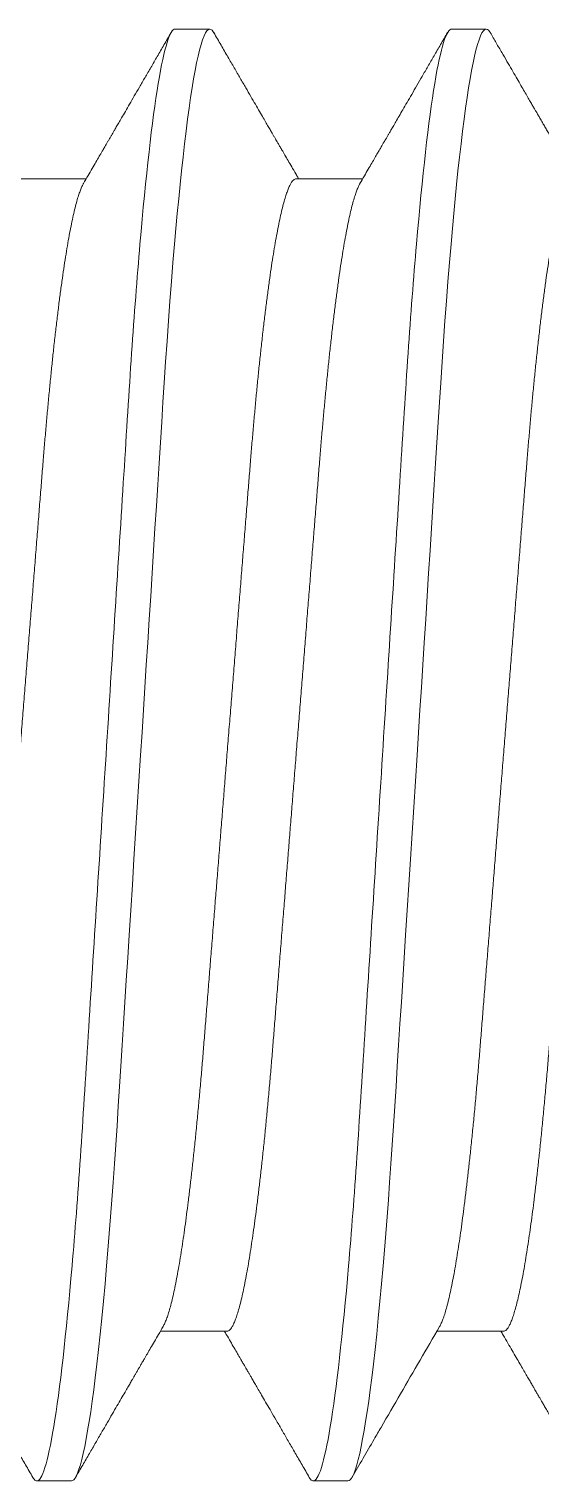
# Model space of a CAD drawing. Extents: x 55.6 to 139.8, y -18.8 to 45.3.
# Drawn here: x 73.5529 to 73.6104, y 24.0828 to 24.2459 of the extents above; entities that cross this region are included whole.
import ezdxf

# ---------------------------------------------------------------- set-up
doc = ezdxf.new("R2010")
doc.units = 0
doc.header["$LTSCALE"] = 0.25
doc.header["$MEASUREMENT"] = 0
doc.linetypes.add('SLD-Solid', pattern=[0])
doc.layers.get('0').update_dxf_attribs({"linetype": 'CONTINUOUS'})
doc.layers.add('MISC', color=7, linetype='CONTINUOUS')

# ---------------------------------------------------------------- blocks, each defined once
blk = doc.blocks.new('A$C70CA78BD')
at = {"color": 7, "linetype": 'SLD-Solid', "lineweight": 15}
for p, q in [((0.122059332581264, 0.2366910073269866), (0.1181745650090553, 0.2366910073269866)), ((0.1531374594847152, 0.2366910073269866), (0.1492526873544344, 0.2366910073269866)), ((0.1395407752610218, 0.2198694778032313), (0.1320568762781615, 0.2198694778032313)), ((0.1706188976064, 0.2198694778032313), (0.1631349986235398, 0.2198694778032313)), ((0.1162321835019871, 0.09041453473778027), (0.1237158500231583, 0.09041453473778027)), ((0.1473103104054383, 0.09041453473778027), (0.1547942093882986, 0.09041453473778027)), ((0.1337136261817449, 0.07359300521402456), (0.1375983937539536, 0.07359300521402456)), ((0.1647917576432683, 0.07359300521402456), (0.1686765206574048, 0.07359300521402456))]:
    blk.add_line(p, q, dxfattribs=at)
at = {"color": 7, "linetype": 'SLD-Solid', "lineweight": 15, "flags": 128}
for points in [[(0.1177138077080135, 0.2362753931744468), (0.1177698765559256, 0.2363747956161415), (0.1179077810347167, 0.2365514118033563), (0.1180427182084109, 0.2366563568610216), (0.1181745650090553, 0.2366910073269866), (0.1183274017328477, 0.2366445696859381), (0.1184843452798221, 0.2365037252504854), (0.1186452087690135, 0.236266395539638), (0.1188097870871658, 0.2359307846728935), (0.118977843214517, 0.235495406718667), (0.1191491264570885, 0.2349591312750166), (0.1193233724466838, 0.2343211743534992), (0.1194854529411913, 0.2336466981563561), (0.1196495481036752, 0.2328864025731052), (0.1198154209143727, 0.2320405246235095), (0.1199828070050897, 0.2311096021601053), (0.1201514556818459, 0.230094432845553), (0.1203210980183727, 0.2289961197333596), (0.1204914605303307, 0.2278160302452292), (0.1206622697333781, 0.2265558189614225), (0.1208332475851028, 0.2252173957142523), (0.1210041069269456, 0.2238029347042265), (0.1211745788326395, 0.2223148608258327), (0.1213443852597713, 0.2207558268771761), (0.1215036306332804, 0.219223457651736), (0.1216618139759333, 0.2176331279783601), (0.1218187165002567, 0.215987545352021), (0.1219741239768508, 0.2142895494517898), (0.1221278312924614, 0.2125420984666175), (0.1223032897293006, 0.2104625554465507), (0.1224759130451414, 0.2083257630378341), (0.1226454231975698, 0.2061366986554676), (0.1228115603764639, 0.2039004126436095), (0.1229740875620617, 0.2016220100432857), (0.1231327859668889, 0.1993065958955227), (0.1232874504776911, 0.1969592706832737), (0.1234265081487855, 0.1947789350094475), (0.123568264198707, 0.1925471227455957), (0.1237134160125262, 0.1902618784786827), (0.12386180405771, 0.1879255951966887), (0.1240132733597985, 0.1855408892331405), (0.124167637037826, 0.1831106025461446), (0.1243246990946822, 0.1806377936022447), (0.1244842589751824, 0.1781257282602753), (0.1246460887757106, 0.1755778638181105), (0.1248099605926498, 0.1729978398965168), (0.1249756374062372, 0.170389462485903), (0.1251428594063491, 0.167756681155955), (0.1253017173437083, 0.1652556588837588), (0.125461496011682, 0.1627400769889755), (0.1256219720647236, 0.1602135146979138), (0.1257829175992171, 0.1576796025151959), (0.1259440955954005, 0.1551420062705056), (0.1261305708930962, 0.1522061852041503), (0.1263166815450054, 0.1492760679955754), (0.1265020674634112, 0.1463573211833435), (0.1266863776767444, 0.1434555395163795), (0.1268692612134332, 0.1405762063557132), (0.1270503807761241, 0.1377246649016506), (0.1272294081836094, 0.1349060817291954), (0.1273914066328148, 0.1323555781631427), (0.1275511488362095, 0.1298405979339088), (0.1277084114482481, 0.1273646097345482), (0.1278629939137481, 0.1249308976561854), (0.1280146956775265, 0.1225425338395807), (0.1281633298586167, 0.1202023807541663), (0.1283087414825594, 0.1179130706867215), (0.1284507664587498, 0.1156770171365529), (0.1285898560363501, 0.1134934953701574), (0.1287312064178332, 0.1113387304821853), (0.1288759662374304, 0.1092101243713999), (0.1290239850787538, 0.1071115969800176), (0.1291663883749488, 0.1051640648511998), (0.1293113943304531, 0.1032500664606224), (0.1294588388546609, 0.1013728836203738), (0.1296085578569697, 0.09953576623603588), (0.1297603644564118, 0.09774191407439403), (0.129938366297619, 0.09572448846424164), (0.1301186015942761, 0.0937738933108081), (0.1303007512813172, 0.09189466845414929), (0.1304844780613896, 0.09009113950491976), (0.1306694309629233, 0.08836738593786775), (0.1308552681304906, 0.08672721374340187), (0.1310416249183062, 0.08517413263722773), (0.1312126027700309, 0.0838297018507066), (0.1313834347634399, 0.08256332349501738), (0.1315538428561212, 0.08137693019283398), (0.1317235490056614, 0.08027219019863496), (0.1318922888438641, 0.07925049828255704), (0.1320597843283169, 0.07831298028846989), (0.1322257802069684, 0.07746044755325077), (0.1323900212277671, 0.07669346983594272), (0.132552270370951, 0.07601231150474197), (0.1327122860586867, 0.07541694521121434), (0.1328698540615729, 0.07490709747101887), (0.1330247601502093, 0.07448223043161928), (0.1331681981288266, 0.07415874403731149), (0.1333089377286152, 0.07390921692487007), (0.1334468467654784, 0.07373260073765531), (0.1335817793811005, 0.07362765567998952), (0.1337136261817449, 0.07359300521402456), (0.1337136261817449, 0.07359300521402456)], [(0.1487918753565234, 0.2362752837807105), (0.1488480034593769, 0.2363747956161415), (0.1489859033800958, 0.2365514118033563), (0.14912084055379, 0.2366563568610216), (0.1492526873544344, 0.2366910073269866), (0.149405528636299, 0.2366445696859381), (0.1495624721832733, 0.2365037252504854), (0.1497233356724648, 0.236266395539638), (0.1498879094325449, 0.2359307846728935), (0.1500559655598961, 0.235495406718667), (0.1502272488024676, 0.2349591312750166), (0.1504014947920629, 0.2343211743534992), (0.1505635798446425, 0.2336466981563561), (0.1507276795651986, 0.2328864025731052), (0.1508935478178239, 0.2320405246235095), (0.1510609293504688, 0.2311096021601053), (0.1512295780272241, 0.230094432845553), (0.1513992203637518, 0.2289961197333596), (0.1515695828757098, 0.2278160302452292), (0.1517403920787572, 0.2265558189614225), (0.1519113744885541, 0.2252173957142523), (0.152082238388469, 0.2238029347042265), (0.1522527102941629, 0.2223148608258327), (0.1524225076051504, 0.2207558268771761), (0.1525817575367316, 0.219223457651736), (0.1527399408793837, 0.2176331279783601), (0.1528968388456349, 0.215987545352021), (0.1530522508803021, 0.2142895494517898), (0.1532059581959118, 0.2125420984666175), (0.153381416632751, 0.2104625554465507), (0.1535540399485917, 0.2083257630378341), (0.1537235455429489, 0.2061366986554676), (0.1538896872799151, 0.2039004126436095), (0.15405220990744, 0.2016220100432857), (0.1542109128703402, 0.1993065958955227), (0.1543655773811423, 0.1969592706832737), (0.1545046350522359, 0.1947789350094475), (0.1546463911021583, 0.1925471227455957), (0.1547915383579044, 0.1902618784786827), (0.1549399309611612, 0.1879255951966887), (0.1550913957051767, 0.1855408892331405), (0.1552457593832051, 0.1831106025461446), (0.1554028214400605, 0.1806377936022447), (0.1555623813205607, 0.1781257282602753), (0.1557242111210897, 0.1755778638181105), (0.155888082938028, 0.1729978398965168), (0.1560537597516154, 0.170389462485903), (0.1562209863098003, 0.167756681155955), (0.1563798442471596, 0.1652556588837588), (0.1565396229151332, 0.1627400769889755), (0.1567000944101027, 0.1602135146979138), (0.1568610399445962, 0.1576796025151959), (0.1570222224988509, 0.1551420062705056), (0.1572086932384753, 0.1522061852041503), (0.1573948084484567, 0.1492760679955754), (0.1575801943668624, 0.1463573211833435), (0.1577645045801956, 0.1434555395163795), (0.1579473835588114, 0.1405762063557132), (0.1581285031215032, 0.1377246649016506), (0.1583075350870606, 0.1349060817291954), (0.158469528978193, 0.1323555781631427), (0.1586292711815878, 0.1298405979339088), (0.1587865337936263, 0.1273646097345482), (0.1589411162591272, 0.1249308976561854), (0.1590928180229048, 0.1225425338395807), (0.1592414567620679, 0.1202023807541663), (0.1593868683860098, 0.1179130706867215), (0.159528888804128, 0.1156770171365529), (0.1596679829398004, 0.1134934953701574), (0.1598093287632114, 0.1113387304821853), (0.1599540931408816, 0.1092101243713999), (0.160102111982205, 0.1071115969800176), (0.1602445152784, 0.1051640648511998), (0.1603895166758313, 0.1032500664606224), (0.16053696120004, 0.1013728836203738), (0.1606866847604209, 0.09953576623603588), (0.16083848680179, 0.09774191407439403), (0.1610164886429981, 0.09572448846424164), (0.1611967239396543, 0.0937738933108081), (0.1613788736266955, 0.09189466845414929), (0.1615626004067678, 0.09009113950491976), (0.1617475578663736, 0.08836738593786775), (0.1619333904758697, 0.08672721374340187), (0.1621197518217574, 0.08517413263722773), (0.1622907251154091, 0.0838297018507066), (0.1624615616668912, 0.08256332349501738), (0.1626319697595724, 0.08137693019283398), (0.1628016759091127, 0.08027219019863496), (0.1629704157473153, 0.07925049828255704), (0.163137906673696, 0.07831298028846989), (0.1633039025523475, 0.07746044755325077), (0.1634681481312183, 0.07669346983594272), (0.1636303972744022, 0.07601231150474197), (0.163790412962137, 0.07541694521121434), (0.1639479764069511, 0.07490709747101887), (0.1641028870536605, 0.07448223043161928), (0.1642463204742048, 0.07415874403731149), (0.1643870646320664, 0.07390921692487007), (0.1645249736689296, 0.07373260073765531), (0.1646599017264787, 0.07362765567998952), (0.1647917576432683, 0.07359300521402456), (0.1647917576432683, 0.07359300521402456)]]:
    blk.add_lwpolyline(points, dxfattribs=at)
at = {"color": 7, "linetype": 'SLD-Solid', "lineweight": 15}
for points, knots in [([(0.1220593313670211, 0.2366910062705059), (0.1226200489870894, 0.2366910062621566), (0.1232736544743105, 0.2347062898837509), (0.1246430027460121, 0.2264394492759116), (0.1253549262964944, 0.2201659231981101), (0.1263414306976909, 0.2087301844485236), (0.1266568142480606, 0.2045948789793632), (0.1272460541632991, 0.1959699674189679), (0.1275202233075641, 0.1914892235007541), (0.1284430608611729, 0.176960069056737), (0.1291349160744746, 0.1660675005785119), (0.1305228091567665, 0.1442165118909116), (0.1312146643698746, 0.1333239434157418), (0.1321375019230002, 0.1187947889793231), (0.132411671067076, 0.1143140450639861), (0.1330009109826733, 0.1056891335066781), (0.1333162945331967, 0.1015538280397168), (0.1343027989347405, 0.09011808929858134), (0.1350147224852885, 0.0838445632289817), (0.1363840707567494, 0.07557772263921114), (0.1370376762436667, 0.07359300627050569), (0.1375983938633469, 0.07359300627050569)], [0, 0, 0, 0, 0.1250000000000001, 0.1250000000000001, 0.2500000000000002, 0.2500000000000002, 0.3125000000000002, 0.3125000000000002, 0.3750000000000002, 0.3750000000000002, 0.5000000000000001, 0.5000000000000001, 0.625, 0.625, 0.6875, 0.6875, 0.7499999999999999, 0.7499999999999999, 0.875, 0.875, 1, 1, 1, 1]), ([(0.1531374563727628, 0.2366910062705059), (0.1536981739931988, 0.2366910062491083), (0.1543517794805727, 0.2347062898573049), (0.1557211277520203, 0.226439449228284), (0.1564330513020966, 0.2201659231429076), (0.1574195557024662, 0.2087301843882949), (0.1577349392525269, 0.2045948789184604), (0.1583241791671295, 0.1959699673584279), (0.1585983483114752, 0.1914892234391683), (0.1595211858651622, 0.1769600689939286), (0.1602130410783236, 0.1660675005179097), (0.1616009341600231, 0.144216511839633), (0.162292789372688, 0.1333239433714444), (0.1632156269251377, 0.118794788945678), (0.1634897960690003, 0.1143140450337916), (0.1640790359845212, 0.1056891334816714), (0.1643944195349762, 0.1015538280174719), (0.1653809239362332, 0.09011808928451792), (0.1660928474864809, 0.0838445632201621), (0.1674621957573104, 0.07557772263744855), (0.1681158012439061, 0.07359300627050569), (0.1686765188633474, 0.07359300627050569)], [0, 0, 0, 0, 0.125, 0.125, 0.2500000000000001, 0.2500000000000001, 0.3125000000000001, 0.3125000000000001, 0.3750000000000001, 0.3750000000000001, 0.5000000000000001, 0.5000000000000001, 0.6250000000000001, 0.6250000000000001, 0.6875000000000001, 0.6875000000000001, 0.7500000000000002, 0.7500000000000002, 0.8750000000000002, 0.8750000000000002, 1, 1, 1, 1]), ([(0.1177140948665709, 0.2362841082087699), (0.1174907442842414, 0.2358992007294027), (0.1170589892012819, 0.2351551428498451), (0.1164336289416932, 0.2340776235768653), (0.1158529972687621, 0.2330773299268492), (0.115317101813635, 0.2321542244294825), (0.1148259434471735, 0.2313082852995993), (0.1143795135236658, 0.2305394983343461), (0.1139778265586155, 0.2298478322822377), (0.1136208746098086, 0.2292332676957001), (0.1133086594407615, 0.2286957852305251), (0.1130409214260153, 0.2282349090275568), (0.1128142988667493, 0.2278448350722391), (0.1126244476320419, 0.227518061547086), (0.1124673021145375, 0.2272476244144315), (0.1123417935978086, 0.2270316058554087), (0.1122381247834641, 0.2268532119550728), (0.1121292403062926, 0.2266658253417209), (0.1119882035526834, 0.2264231343477681), (0.1117976933052889, 0.2260953178628222), (0.1115685100668884, 0.2257009774882817), (0.1113038961962758, 0.2252457280351496), (0.1110071170786338, 0.2247351757981249), (0.1106706093733862, 0.2241563521356609), (0.1102943838390225, 0.2235092746427059), (0.109881249332723, 0.222798844766054), (0.1094316879419992, 0.2220258902182359), (0.1089461614601328, 0.2211912596087249), (0.1085236874477751, 0.2204651420780275), (0.1082630278946111, 0.2200172657892878), (0.1081770167540856, 0.2198694778032313)], [0, 0, 0, 0, 0.07033674284899262, 0.1359667206914248, 0.1968919964866284, 0.2531154559552136, 0.3046392297226002, 0.3514648242826744, 0.3935937577021942, 0.4310283330988639, 0.4637696068457863, 0.4918188695548424, 0.5152592811686607, 0.5350733906611335, 0.551550690591372, 0.564691484050555, 0.5745542852273781, 0.5841533189588323, 0.5989392900573826, 0.6189118944801357, 0.6440703284550425, 0.6710159685282941, 0.7021231476499067, 0.737390480722578, 0.7768170392676698, 0.8204015791201655, 0.8672535135695076, 0.9181134737066924, 0.972979492082284, 1, 1, 1, 1]), ([(0.1323609908650036, 0.219346931273483), (0.1321972531076545, 0.2196282595415613), (0.1318854851465421, 0.2201639279296117), (0.1314414892979086, 0.2209269928222084), (0.131044674118435, 0.2216090795984211), (0.1306950400422258, 0.2222101518384529), (0.1304056838863437, 0.2227076679864766), (0.1301717865476579, 0.2231098585428248), (0.1299885523141331, 0.2234249678439575), (0.1298468618629656, 0.223668637933284), (0.1297419491218683, 0.2238490832655278), (0.1296601736350986, 0.2239897157663426), (0.1295906848426487, 0.2241092365237458), (0.1295247240751616, 0.2242226959021827), (0.1294623190625037, 0.2243300296972355), (0.1293919673801485, 0.2244510345732049), (0.1293136160406299, 0.2245858196802706), (0.1292071505810846, 0.2247689466015808), (0.1290623671649485, 0.2250180230564434), (0.1288681524498827, 0.2253521359617845), (0.128620412275624, 0.2257783606492327), (0.1283144306328223, 0.226304850865243), (0.1279463427192562, 0.2269382530983561), (0.1275254101994916, 0.2276626962839359), (0.1270516269720812, 0.2284782034118864), (0.1265249993287281, 0.2293848143173842), (0.1259580424748776, 0.2303609970777232), (0.1253527202170535, 0.2314034183734699), (0.1247109849805339, 0.2325087302336186), (0.1240222691147821, 0.2336951468984876), (0.1232865806872407, 0.2349627065582109), (0.1227805303920775, 0.2358347943023293), (0.1225196568654336, 0.2362843634608214)], [0, 0, 0, 0, 0.04984978076394487, 0.09491741405469128, 0.135201034922017, 0.1706987163452536, 0.2014095495432714, 0.2233437668883136, 0.2419523126297046, 0.2572343063083081, 0.2665123716027646, 0.2739190050272336, 0.2821487221164579, 0.287685622838085, 0.2940176427499174, 0.3011627082857724, 0.309121224709376, 0.3178934281863222, 0.3336027245573148, 0.3532420186845216, 0.3770773519795049, 0.4091021013846289, 0.4464992765263466, 0.4892697712127785, 0.537415263985302, 0.5909365495387611, 0.6498360056795236, 0.7102968053577573, 0.7755417170116382, 0.8455723261852209, 0.920391130556479, 1, 1, 1, 1]), ([(0.1487921579570095, 0.2362839988150336), (0.1485200820510757, 0.2358151309028109), (0.1479922037399648, 0.2349054391725227), (0.1472246118767266, 0.2335829048727982), (0.1465056835353202, 0.2323444749523862), (0.1458354431676598, 0.2311900970031244), (0.1452171511240357, 0.2301253764111251), (0.1446502293211838, 0.2291492933334243), (0.1441341115745223, 0.2282608214795814), (0.1436649903218008, 0.2274533683549973), (0.1432550179193983, 0.2267478215377583), (0.1429036435449511, 0.226143181884733), (0.1426102706776726, 0.2256384161331328), (0.1423622042236525, 0.2252116383313112), (0.1421594077194896, 0.2248627733313886), (0.1420142289353024, 0.224613022963648), (0.1419007780506316, 0.2244178918251629), (0.141793238947165, 0.2242329076274139), (0.1416533801680373, 0.2239923484913553), (0.1414811997455683, 0.2236962239459817), (0.1412767047241514, 0.2233445403656877), (0.1410206588148695, 0.2229042377069681), (0.1407083196547481, 0.222367191012669), (0.1403349459602143, 0.2217252793605908), (0.1399150266519689, 0.221003468696217), (0.13954993190496, 0.2203759817657587), (0.1393247788554195, 0.2199891247157768), (0.1392551436575369, 0.2198694778032313)], [0, 0, 0, 0, 0.08567733929730026, 0.1662301151350025, 0.2416615386296635, 0.311973749847428, 0.377169476107107, 0.4362229813941372, 0.4903449859803821, 0.5395375509695709, 0.5837918289917853, 0.6192974022801935, 0.6500511469943588, 0.6760533252003251, 0.6973049684388359, 0.7138180050804542, 0.7217023391858424, 0.7329735651205405, 0.7476313601730856, 0.7656753642168385, 0.7871049606754879, 0.8119194418230038, 0.8461642584060618, 0.8852809111866785, 0.929268059834932, 0.9781240686720986, 1, 1, 1, 1]), ([(0.163439122326527, 0.2193469267154109), (0.1632681088462284, 0.2196407540399568), (0.1629415750459868, 0.2202017890690744), (0.1624751245926772, 0.2210034702812571), (0.1620552005765061, 0.2217252783220793), (0.1616818266474391, 0.2223671906953526), (0.1613694897267832, 0.2229042395824732), (0.1611134364892264, 0.2233445379747927), (0.160908946348413, 0.2236962235219329), (0.1607296815907784, 0.2240045467659724), (0.1605797608785551, 0.2242623989375203), (0.1604619330042167, 0.2244650747456829), (0.1603723534028543, 0.2246191596433977), (0.1602742547300071, 0.2247879041379757), (0.1601451811877874, 0.2250099517642732), (0.1599628757213445, 0.2253235663138131), (0.1597365477495547, 0.2257129801658833), (0.1594624297536464, 0.2261846165233408), (0.1591235949425389, 0.2267676684914623), (0.1587164669708834, 0.2274683135014888), (0.1582375145726935, 0.2282926991963286), (0.157709836722792, 0.229201072710516), (0.1571334818179011, 0.230193419294781), (0.1565125958281097, 0.2312626139751317), (0.1558477539943404, 0.2324076933505981), (0.1551395387272914, 0.2336276982700638), (0.1543843699964809, 0.2349288237232976), (0.1538653486841524, 0.2358232561323685), (0.1535979888821402, 0.2362839988150336)], [0, 0, 0, 0, 0.05206486875031621, 0.09941286162031471, 0.142042501533295, 0.179951852265633, 0.2131397318598455, 0.2371884522272239, 0.2579565255530221, 0.2754434998856961, 0.2918095659324547, 0.3036364749826942, 0.311347561764562, 0.3191050688945677, 0.3335282760270917, 0.3506809395103389, 0.3746597474910063, 0.4025081446504075, 0.4342264032744652, 0.4779389382020672, 0.5266125616076707, 0.5802391517331342, 0.6388203006103823, 0.7023578279624033, 0.7695878022554918, 0.8416028569602846, 0.9184059925931327, 1, 1, 1, 1]), ([(0.1012830531215547, 0.2193393739895355), (0.1012981281072918, 0.219315606216627), (0.101368363618163, 0.2192048703458522), (0.1014965077458827, 0.2189289092995117), (0.1016676470186493, 0.2185079806096253), (0.1018477893606375, 0.2179832976168239), (0.1020366705880482, 0.2173526367414058), (0.1022342583140281, 0.2166038766125165), (0.1024342416323591, 0.2157576607952358), (0.1026361941261422, 0.2148147197796937), (0.102839655764063, 0.2137765074483298), (0.1030441511423703, 0.2126448302073323), (0.1032492127616713, 0.2114220059097218), (0.1034543494221403, 0.2101107594157234), (0.103659082713623, 0.2087142461714833), (0.1038617291569386, 0.2072447728521412), (0.1040618365800761, 0.2057078680316238), (0.1042589885300549, 0.2041091975695393), (0.1044539754110385, 0.2024437456383299), (0.1046416501404117, 0.2007585320779737), (0.1048218470105784, 0.1990634078394571), (0.1049944720307154, 0.1973673576725403), (0.105163986062764, 0.1956298171327333), (0.105330125465863, 0.1938547837457367), (0.1054926591295411, 0.192046317389905), (0.1056513540625597, 0.1902084631562824), (0.1058113353219658, 0.1882815866574403), (0.1059728463544465, 0.1862535029721974), (0.1061445017865559, 0.1841111027794211), (0.1063205982085274, 0.1819098382507476), (0.1065012871837467, 0.1796520201338438), (0.1066861858823636, 0.1773414580947899), (0.1068749706602521, 0.1749823147346761), (0.1070672828059838, 0.1725790946089703), (0.1072627366889298, 0.1701366152396089), (0.107460925694796, 0.1676599842313689), (0.1076602171957664, 0.1651695353213443), (0.1078601433683275, 0.1626712398471573), (0.1080602174498297, 0.1601709745718973), (0.1082612038818302, 0.1576593451248045), (0.1084576610249748, 0.1552044080411479), (0.108649121613122, 0.1528117824989264), (0.1088352339468148, 0.1504860823741723), (0.1090206179493443, 0.1481694065192678), (0.1092049272933355, 0.1458661922155207), (0.109387817330056, 0.1435807930473709), (0.1095689379572446, 0.1413174447110577), (0.1097538826227025, 0.1390062217930139), (0.1099421020348856, 0.1366542434797058), (0.1101329218453699, 0.1342696283810856), (0.1103200552863433, 0.1319310868079673), (0.1105031653483435, 0.1296429806889217), (0.1106818857114771, 0.1274093206668447), (0.1108560769565408, 0.1252337599390012), (0.1110252836257573, 0.123114646441628), (0.1111925436075127, 0.1210418358749479), (0.1113653384419298, 0.1190063674772621), (0.1115414463956874, 0.1170166028322157), (0.111720946653822, 0.115076817500837), (0.1119033732408461, 0.1131911844792688), (0.112089476170234, 0.1113532470404253), (0.112274185590941, 0.1096125764162257), (0.1124569186249698, 0.1079687158734464), (0.1126371629600573, 0.1064204787673799), (0.1128193042348036, 0.1049288869193781), (0.1130030335220038, 0.1034973818862772), (0.1131879895761569, 0.1021292025763278), (0.113373827345308, 0.1008273611967678), (0.1135663949484922, 0.09955354747472978), (0.1137653463195338, 0.09831895791186263), (0.1139702146268089, 0.09713548599498667), (0.1141743212476358, 0.09604421081007697), (0.1143771828664057, 0.095047254081571), (0.1145783335212691, 0.09414624010874828), (0.1147773326285151, 0.09334237145887903), (0.1149737324071332, 0.09263634857320513), (0.1151671176354006, 0.09202842999726002), (0.1153571086528826, 0.09151837907325966), (0.1155422230735415, 0.09110814730043026), (0.1157222188558391, 0.09079411421969308), (0.1158967876983716, 0.09057510810639258), (0.1160670642168364, 0.0904394937669517), (0.1161773127709989, 0.0904228288638973), (0.1162321835019871, 0.09041453473778027)], [0, 0, 0, 0, 0.003154158553673073, 0.01469546580345651, 0.02630949011330194, 0.03798966691859073, 0.05090598709719987, 0.06388475132248138, 0.07691628224268089, 0.08999069892917398, 0.1030978719306293, 0.1162275701990234, 0.1293693962915443, 0.1425129522514775, 0.1556477897333159, 0.1687635229675281, 0.1816164999096322, 0.1944314716262094, 0.2071989903062657, 0.2199098368247351, 0.2316170058455964, 0.2432609969551145, 0.2548351225151748, 0.2663329757811216, 0.2777484096803025, 0.2890755580306862, 0.3003088609531108, 0.3125948194974097, 0.3249796363865889, 0.3374758968163346, 0.35007603496577, 0.3627720669460526, 0.3755556193572551, 0.3884179137613253, 0.4013498220139436, 0.4143419176619441, 0.4273844674779103, 0.4402336338698303, 0.453112260177981, 0.4660106096326742, 0.4789188414304035, 0.4908672812655351, 0.5028078838682928, 0.5147328365007716, 0.5266344018758743, 0.5385049191980316, 0.5503368607944789, 0.5621228479850774, 0.5750256089828962, 0.5878547474282683, 0.6006012859969251, 0.6132566116048733, 0.625812504531999, 0.6382611772327306, 0.650595276886481, 0.6628934550656692, 0.6753052415417661, 0.687826687800831, 0.7002239358141716, 0.7127119697547764, 0.7252827743664587, 0.7379279240649957, 0.7496913523623019, 0.7615039622514874, 0.7733584027282908, 0.7852472410820106, 0.7971628306846379, 0.8090975038751294, 0.8210434668068508, 0.8341875469278752, 0.8473253707752527, 0.8604465458337289, 0.8735407143479897, 0.8865977026960121, 0.8996074885587111, 0.912560248276572, 0.9254464737877306, 0.9382569178964295, 0.9509826926368017, 0.9633905921992733, 0.9757009041566668, 0.9879063343604003, 1, 1, 1, 1]), ([(0.1084626529156427, 0.2198694778032313), (0.1085134000386434, 0.2198623789137928), (0.1086153304979431, 0.2198481201141176), (0.1087724459637744, 0.2197320923348167), (0.1089332761614727, 0.2195448633514792), (0.1090978629197021, 0.2192781535597237), (0.1092659214540896, 0.2189326586644702), (0.1094372064641878, 0.2185069703008709), (0.1096173073382891, 0.2179836010307814), (0.1098062059531184, 0.2173525516449408), (0.1100037829472162, 0.2166038994528829), (0.1102037776506819, 0.2157576547512048), (0.1104057225604764, 0.2148147213367859), (0.1106091895623527, 0.2137765070528412), (0.1108136846930101, 0.2126448303843103), (0.1110187419188531, 0.2114220057610541), (0.1112238828165264, 0.2101107594749747), (0.1114286171330265, 0.2087142463101443), (0.1116312552874037, 0.2072447726430915), (0.1118313676489375, 0.2057078680533104), (0.1120285215919159, 0.2041091976188021), (0.1122235092346839, 0.202443745730895), (0.1124111791010041, 0.2007585319053868), (0.1125913808801453, 0.1990634079379792), (0.1127640046062011, 0.1973673576565527), (0.1129335190864129, 0.1956298171418771), (0.1130996579888039, 0.1938547837252069), (0.1132621931907583, 0.1920463175062146), (0.1134208825162375, 0.1902084629371079), (0.1135808712261621, 0.1882815869782029), (0.1137423710445811, 0.186253502562872), (0.1139140367402875, 0.1841111030052329), (0.1140901309593048, 0.181909838296074), (0.1142708183357612, 0.1796520201751228), (0.1144557119751424, 0.1773414577764942), (0.1146445050921994, 0.1749823149550926), (0.114836816194825, 0.1725790947070092), (0.1150322658206058, 0.1701366150140249), (0.1152304593517357, 0.1676599843495232), (0.1154297506282527, 0.1651695354259943), (0.1156296732044675, 0.1626712397281826), (0.115829748230782, 0.1601709745871993), (0.1160307344466993, 0.1576593451231405), (0.1162271915044037, 0.1552044080326453), (0.1164186526081057, 0.1528117825313866), (0.1166047630036475, 0.1504860821317449), (0.116790154290241, 0.1481694067352408), (0.1169744636526424, 0.1458661924283997), (0.1171573463823083, 0.1435807928101158), (0.1173384689871879, 0.1413174447453631), (0.1175234129485192, 0.1390062217738111), (0.1177116332310142, 0.1366542435226696), (0.1179024503060022, 0.1342696281232536), (0.1180895937354176, 0.1319310872501935), (0.1182726938616128, 0.1296429804422745), (0.1184514168512667, 0.1274093207052385), (0.1186256073865186, 0.1252337599282676), (0.1187948142909967, 0.1231146464466497), (0.1189620740332034, 0.1210418358654977), (0.1191348695996108, 0.1190063675104804), (0.1193109748564574, 0.1170166026169603), (0.1194904851426628, 0.1150768178731183), (0.1196729015342219, 0.1131911842605802), (0.1198590079993318, 0.1113532471095224), (0.1200437136132582, 0.1096125761942877), (0.1202264576394549, 0.1079687162401828), (0.1204066893541329, 0.1064204783937845), (0.120588843249581, 0.1049288872658116), (0.1207725618450954, 0.1034973817022684), (0.1209575208054634, 0.1021292026067875), (0.1211433576381715, 0.100827361188808), (0.1213359260927254, 0.09955354747636758), (0.1215348747880132, 0.09831895785453781), (0.1217397530826414, 0.09713548592908827), (0.1219438497120997, 0.09604421177134803), (0.1221467141374104, 0.09504725007490356), (0.1223478634950332, 0.09414625506130436), (0.1225468649737067, 0.09334231595889353), (0.1227432566114901, 0.09263655427527961), (0.1229366718119884, 0.09202766847216992), (0.123126552013364, 0.09152119515425516), (0.1232849223492813, 0.09115978339341346), (0.123378801715937, 0.09100299898835518), (0.1234116670652305, 0.09094811180260232)], [0, 0, 0, 0, 0.01119029807255741, 0.02247678596934134, 0.03385404244919609, 0.04531633535925659, 0.05685764697192561, 0.06847167479434127, 0.0801518560150116, 0.09306818197371128, 0.1060469501991796, 0.1190784878724437, 0.132152908582012, 0.1452600874622126, 0.1583897906939414, 0.1715316208256566, 0.184675182683127, 0.197810025130243, 0.2109257614723179, 0.2237787441942191, 0.23659372167085, 0.2493612451773286, 0.2620720955998321, 0.2737792699383373, 0.2854232654495579, 0.2969973953849098, 0.3084952529973156, 0.319910691211799, 0.3312378430102281, 0.3424711509986174, 0.3547571125679719, 0.3671419357858282, 0.3796382009394541, 0.3922383429986001, 0.4049343789114808, 0.4177179379131148, 0.4305802371794349, 0.4435121494210415, 0.4565042508883088, 0.4695468056346656, 0.4823959759633429, 0.4952746071399172, 0.5081729614704898, 0.521081198147834, 0.5330296424997572, 0.5449702496163435, 0.5568952086073579, 0.5687967784815321, 0.5806672984570087, 0.5924992445262083, 0.6042852361721871, 0.6171880020475531, 0.6300171453426412, 0.6427636904774328, 0.655419019147139, 0.6679749168206874, 0.68042359422731, 0.6927576985436402, 0.7050558813718291, 0.7174676725398731, 0.7299891235323392, 0.7423863779452876, 0.7548744148677689, 0.7674452242315111, 0.7800903787102121, 0.7918538132556816, 0.8036664257939927, 0.8155208725811409, 0.8274097135895347, 0.839325307696535, 0.8512599853986137, 0.8632059528461901, 0.876350037935986, 0.8894878686061026, 0.9026090467729916, 0.9157032202371561, 0.9287602135210271, 0.9417700043017312, 0.9547227689160399, 0.9676089992984948, 0.9804194482498428, 0.9931452278008572, 0.9999999999999999, 0.9999999999999999, 0.9999999999999999, 0.9999999999999999]), ([(0.1323611777459694, 0.2193393739895355), (0.1323762535118416, 0.2193156063563899), (0.1324464907768403, 0.2192048741016071), (0.1325746351134089, 0.2189289082970891), (0.1327457711291338, 0.218507980866228), (0.132925913292512, 0.2179832975048028), (0.1331147990150274, 0.217352636829772), (0.1333123821825897, 0.2166038765727718), (0.1335123654763919, 0.2157576607501404), (0.1337143226779283, 0.2148147198781354), (0.1339177790771409, 0.2137765073786455), (0.1341222770951722, 0.2126448302844097), (0.1343273333629202, 0.2114220057810927), (0.1345324751917927, 0.2101107594947749), (0.1347372067545161, 0.2087142461454654), (0.134939854949125, 0.2072447729441396), (0.1351399571798328, 0.2057078678701085), (0.1353371144955746, 0.2041091976773557), (0.1355320986643074, 0.2024437455250983), (0.1357197787701967, 0.200758532255592), (0.1358999706056156, 0.1990634077396836), (0.1360725969492327, 0.1973673576887083), (0.1362421105369789, 0.1956298171241055), (0.1364082503966539, 0.1938547837640474), (0.1365707826928979, 0.1920463172818683), (0.1367294826011847, 0.1902084633449204), (0.1368894588131209, 0.1882815865436411), (0.137050971229324, 0.1862535029864612), (0.1372226265993763, 0.1841111027930538), (0.1373987218161394, 0.1819098381307231), (0.1375794157519383, 0.1796520203522451), (0.1377643093743872, 0.1773414579626715), (0.1379530958552202, 0.1749823147758747), (0.1381454062901817, 0.1725790944669221), (0.1383408653523004, 0.170136615488008), (0.1385390489239864, 0.1676599840659794), (0.1387383433463425, 0.165169535500223), (0.1389382633259171, 0.1626712394788834), (0.1391383456677122, 0.1601709747961109), (0.139339332432689, 0.1576593453784927), (0.1395357801967814, 0.1552044075440278), (0.1397272504797815, 0.1528117827775124), (0.1399133604235727, 0.1504860823398144), (0.1400987445905377, 0.14816940649906), (0.1402830556571111, 0.1458661924485765), (0.1404659386205926, 0.1435807928456163), (0.1406470586053405, 0.1413174444687959), (0.1408320131291489, 0.1390062222901189), (0.1410202205415931, 0.1366542429736444), (0.1412110511115685, 0.134269628662218), (0.1413981810260374, 0.1319310867270067), (0.1415812945262873, 0.1296429809421884), (0.1417600047231211, 0.1274093202502247), (0.1419342058966535, 0.1252337601673514), (0.1421034101301855, 0.1231146464146988), (0.1422706700786378, 0.121041835850487), (0.1424434675008737, 0.1190063676962381), (0.1426195650327831, 0.1170166024341928), (0.1427990771881689, 0.1150768178910502), (0.1429814937497156, 0.1131911842848994), (0.1431675976315869, 0.1113532469060878), (0.1433523132747743, 0.1096125765437757), (0.1435350472111772, 0.1079687160417717), (0.1437152822233001, 0.1064204784507981), (0.1438974327752067, 0.1049288870804199), (0.1440811615012638, 0.1034973820075265), (0.1442661104483776, 0.1021292024390053), (0.1444519499922272, 0.1008273612120871), (0.1446445175726199, 0.0995535474834961), (0.1448434670513352, 0.0983189577935657), (0.1450483431395648, 0.09713548610784706), (0.1452524478191934, 0.09604421079617342), (0.1454553094838502, 0.09504725407598613), (0.1456564618831582, 0.09414624018666151), (0.1458554539592303, 0.09334237139400514), (0.1460518529091761, 0.09263634851385971), (0.146245248347685, 0.09202843010893957), (0.1464352266534164, 0.09151837897197401), (0.1466203544242157, 0.09110814738202233), (0.1468003368057254, 0.09079411415917615), (0.1469749187784792, 0.09057510814635616), (0.1471451832811175, 0.09043949374759741), (0.147255437064441, 0.09042282885821784), (0.1473103104054383, 0.09041453473778027)], [0, 0, 0, 0, 0.003154265747260603, 0.01469557175672691, 0.02630959394063679, 0.03798976949068445, 0.05090608917862435, 0.06388485110301768, 0.0769163806227492, 0.08999079682353717, 0.1030979674924806, 0.1162276643498568, 0.129369488101332, 0.1425130435777217, 0.15564787964799, 0.1687636114726853, 0.1816165861124515, 0.1944315573675263, 0.2071990746754875, 0.219909920728927, 0.2316170875995998, 0.2432610774577656, 0.2548352017739818, 0.2663330538042814, 0.2777484864766725, 0.2890756344436489, 0.3003089353393572, 0.312594892563313, 0.3249797081215252, 0.3374759672083271, 0.3500761048571037, 0.3627721346061734, 0.3755556856435575, 0.3884179786653472, 0.401349886427791, 0.414341979771623, 0.4273845281859371, 0.440233692276458, 0.4531123190499438, 0.4660106671184818, 0.4789188956712536, 0.4908673360801069, 0.5028079373996361, 0.5147328887505683, 0.5266344528466378, 0.538504967059084, 0.5503369073839804, 0.5621228951161411, 0.5750256529362552, 0.587854791773516, 0.6006013289723322, 0.6132566532202425, 0.6258125431034377, 0.6382612161310549, 0.6505953144592886, 0.6628934913168205, 0.6753052764590519, 0.6878267196874832, 0.7002239680816764, 0.7127119989413283, 0.7252828022020559, 0.7379279523250156, 0.7496913793581338, 0.761503986161528, 0.7733584271934492, 0.7852472642695035, 0.7971628507438397, 0.80909752265174, 0.8210434842996569, 0.8341875630081179, 0.8473253872999362, 0.8604465609483106, 0.8735407280553721, 0.8865977150001907, 0.8996074976439584, 0.9125602559698167, 0.9254464818825908, 0.9382569228491847, 0.9509826979638292, 0.9633905944767073, 0.975700906799679, 0.987906334032997, 1, 1, 1, 1]), ([(0.1395407752610218, 0.2198694778032313), (0.1395915241371117, 0.2198623789141214), (0.1396934581102238, 0.2198481201161466), (0.1398505745954237, 0.2197320923558008), (0.1400113952972104, 0.2195448633043711), (0.1401759919137051, 0.2192781535926094), (0.1403440477986253, 0.2189326586604348), (0.1405153334850366, 0.2185069703010312), (0.14069543433604, 0.2179836010343505), (0.1408843322827238, 0.2173525516286574), (0.1410819120358875, 0.2166038995493547), (0.1412818962975146, 0.2157576545624535), (0.1414838530611933, 0.2148147215374134), (0.1416873102419896, 0.2137765069534843), (0.1418918055762228, 0.2126448302675423), (0.1420968718469569, 0.2114220060015004), (0.1423020035304061, 0.2101107593467018), (0.1425067384855137, 0.2087142461942144), (0.1427093832462907, 0.2072447727632296), (0.1429094956558927, 0.2057078681842199), (0.1431066429903209, 0.2041091974942395), (0.1433016298114769, 0.2024437455527179), (0.1434893092196505, 0.2007585322488503), (0.1436695012271523, 0.1990634077414164), (0.1438421275262307, 0.1973673576882482), (0.144011641125803, 0.1956298171242277), (0.1441777809823446, 0.1938547837640154), (0.1443403132794021, 0.1920463172818758), (0.1444990131875388, 0.1902084633449226), (0.1446589893992654, 0.1882815865436256), (0.1448205018165467, 0.1862535029865278), (0.1449921571823962, 0.184111102792802), (0.1451682524150577, 0.1819098381316753), (0.1453489462907847, 0.179652020348648), (0.1455338401399704, 0.1773414579762456), (0.1457226257659299, 0.1749823147247067), (0.1459149394115338, 0.1725790947716646), (0.146110386370629, 0.1701366147618897), (0.1463085880977903, 0.1676599846073583), (0.1465078765100793, 0.1651695353463007), (0.1467078023246842, 0.1626712400238568), (0.146907867201258, 0.1601709740773214), (0.1471088636270803, 0.1576593454257509), (0.1473053172827807, 0.1552044079430437), (0.1474967817037962, 0.1528117828274782), (0.147682882137663, 0.1504860816340972), (0.1478682828429863, 0.1481694069873636), (0.1480525916471738, 0.1458661926314186), (0.1482354672374653, 0.1435807925762522), (0.1484165917241969, 0.1413174447759542), (0.1486015352037287, 0.1390062217665253), (0.1487897554942883, 0.1366542435173326), (0.1489805730657565, 0.1342696281516336), (0.1491677145288168, 0.1319310870376942), (0.149350821990625, 0.1296429806314867), (0.1495295448224923, 0.1274093208710689), (0.1497037288257754, 0.1252337597716724), (0.1498729347882, 0.1231146462452934), (0.1500402047245135, 0.1210418362734731), (0.1502129876027176, 0.1190063670711701), (0.1503891062260161, 0.117016603059851), (0.150568603009595, 0.1150768174349182), (0.1507510329271247, 0.1131911846923686), (0.1509371259030967, 0.1113532466888114), (0.1511218444255, 0.109612576576545), (0.1513045776894266, 0.107968716034994), (0.1514848126907484, 0.1064204784459264), (0.1516669639487604, 0.1049288871068539), (0.151850689858759, 0.1034973818321023), (0.1520356494339019, 0.1021292027498286), (0.1522214764541623, 0.1008273609056927), (0.1524140567589951, 0.09955354775791436), (0.1526129948589432, 0.09831895770387433), (0.1528178759245229, 0.09713548595141885), (0.1530219723514641, 0.09604421177672684), (0.153224834826962, 0.09504724998471303), (0.1534259921980157, 0.09414625514748254), (0.1536249908116858, 0.09334231594132758), (0.1538213859529982, 0.09263655432975071), (0.1540147900461486, 0.09202766842844445), (0.1542046838757987, 0.09152119499156619), (0.1543630430783374, 0.09115977820618681), (0.1544569325394498, 0.09100298957084663), (0.1544898030848261, 0.09094809812838545)], [0, 0, 0, 0, 0.01119029374233409, 0.02247677563187918, 0.03385402437304979, 0.04531631289147819, 0.05685761836127832, 0.06847164000212186, 0.08015181500600987, 0.0930681340899886, 0.106046895407501, 0.1190784243178842, 0.1321528399073184, 0.1452600099633766, 0.1583897062068142, 0.1715315312012432, 0.1846750842051295, 0.1978099196612189, 0.2109256508726286, 0.2237786267535232, 0.2365935955780016, 0.2493611122889594, 0.2620719577480456, 0.2737791240712967, 0.2854231133849948, 0.2969972371600103, 0.3084950886526756, 0.3199105207912863, 0.3312376682286105, 0.3424709685990547, 0.3547569252485249, 0.3671417402276287, 0.3796379987301113, 0.3922381357897112, 0.4049341649451204, 0.4177177153847516, 0.4305800078051064, 0.4435119131636962, 0.4565040095318396, 0.4695465573362901, 0.48239572082599, 0.4952743432985777, 0.5081726926189509, 0.5210809224258797, 0.5330293604182373, 0.5449699593240531, 0.5568949138186692, 0.568796477358227, 0.5806669891816445, 0.5924989289532847, 0.6042849143261637, 0.617187673334026, 0.6300168098007962, 0.6427633481512327, 0.6554186718073858, 0.6679745627980515, 0.6804232319141875, 0.6927573296656845, 0.7050555075709487, 0.7174672904784051, 0.729988736491349, 0.742385982592697, 0.7548740146073073, 0.767444815517954, 0.7800899650496324, 0.7918533915326981, 0.8036659977837401, 0.8155204382613531, 0.8274092747814908, 0.8393248625464103, 0.8512595320426803, 0.8632054949890511, 0.8763495712248519, 0.8894873949023516, 0.9026085660854869, 0.9157027325802711, 0.9287597207484659, 0.9417695046047023, 0.9547222623248955, 0.9676084840622218, 0.9804189279606406, 0.9931446989965136, 1, 1, 1, 1]), ([(0.1634392955332764, 0.2193393831056802), (0.1634543745555774, 0.2193156123961786), (0.1635246225996223, 0.2192048727331746), (0.1636527595895023, 0.2189289098537945), (0.1638238988141483, 0.2185079804499521), (0.1640040394637774, 0.2179832976173834), (0.1641929282164876, 0.2173526368811851), (0.1643905006233259, 0.2166038764079117), (0.1645904966921456, 0.2157576609522307), (0.164792440705658, 0.2148147196533468), (0.1649959099095888, 0.2137765076104965), (0.1652003970640212, 0.2126448301459654), (0.1654054567615137, 0.2114220058211238), (0.1656105957219269, 0.2101107593539169), (0.1658153353575038, 0.2087142462880438), (0.1660179813729643, 0.2072447729233069), (0.1662180843269665, 0.2057078678820163), (0.1664152409000188, 0.2041091976504052), (0.1666102273018177, 0.2024437456988557), (0.1667978994249761, 0.2007585320791616), (0.166978093954909, 0.1990634077964275), (0.1671507169235857, 0.1973673574653834), (0.1673202413352497, 0.1956298175281566), (0.1674863685804171, 0.1938547833402344), (0.1676489133097903, 0.1920463176821694), (0.1678076032599138, 0.1902084631538585), (0.1679675798083418, 0.188281586368892), (0.16812910172413, 0.1862535033973125), (0.1683007451878336, 0.1841111023594824), (0.1684768511091113, 0.1819098383860123), (0.1686575414645297, 0.1796520202710563), (0.168842438632864, 0.1773414582390846), (0.1690312144169628, 0.1749823142805398), (0.1692235369601063, 0.1725790949704167), (0.1694189854513155, 0.170136615206105), (0.1696171719190067, 0.1676599841144681), (0.1698164653667575, 0.1651695354751661), (0.1700163863208264, 0.1626712395305177), (0.1702164657379441, 0.1601709744936368), (0.1704174632917113, 0.1576593459371955), (0.1706138983321965, 0.1552044069643879), (0.1708053811885257, 0.1528117833243012), (0.1709914804429786, 0.1504860820332583), (0.1711768679359418, 0.1481694065782277), (0.1713611763467924, 0.1458661921998936), (0.1715440666250609, 0.1435807930511155), (0.171725187215805, 0.1413174447116337), (0.171910131784097, 0.1390062217868056), (0.172098351659681, 0.1366542435065421), (0.1722891697126894, 0.1342696281735147), (0.1724763096886095, 0.1319310869616284), (0.1726594225466513, 0.1296429811152664), (0.1728381254384024, 0.1274093200438799), (0.1730123291930372, 0.1252337602266929), (0.1731815303185442, 0.1231146461921693), (0.1733488001547858, 0.1210418362232777), (0.1735215883092946, 0.1190063675135398), (0.1736976857174275, 0.1170166022473507), (0.1738772076724828, 0.1150768182761852), (0.174059612381134, 0.1131911838965816), (0.1742457267692314, 0.1113532471184424), (0.1744304396124088, 0.1096125765112497), (0.1746131742963639, 0.1079687160518286), (0.1747934089488137, 0.1064204784421499), (0.1749755602102914, 0.1049288871050198), (0.1751592864586193, 0.1034973818432769), (0.1753442446724929, 0.1021292027068403), (0.1755300767908894, 0.1008273612018473), (0.1757226373272633, 0.09955354725424659), (0.1759215955555256, 0.09831895791767131), (0.1761264710007566, 0.0971354861925744), (0.1763305692385719, 0.09604421071252434), (0.1765334301052182, 0.09504725398705904), (0.1767345920673673, 0.0941462403513662), (0.1769335739183813, 0.09334237130233491), (0.1771299770426564, 0.0926363485450592), (0.1773233659747122, 0.09202842998729288), (0.1775133660300421, 0.09151837916013106), (0.1776984680764206, 0.09110814722258365), (0.1778784770053505, 0.09079411427922635), (0.1780530327844705, 0.09057510806668789), (0.1782233213014042, 0.09043949378624205), (0.1783335646286961, 0.09042282886955544), (0.1783884327508174, 0.09041453473778027)], [0, 0, 0, 0, 0.003154516099699323, 0.01469581923061476, 0.02630983851783741, 0.03799001115469835, 0.0509063276211412, 0.06388508449631335, 0.07691661259265109, 0.08999102369377812, 0.1030981929414634, 0.116227884670073, 0.1293697051438076, 0.1425132573420246, 0.1556480919918094, 0.1687638205452716, 0.1816167919793398, 0.1944317600381953, 0.2071992741617726, 0.219910115243024, 0.2316172791937781, 0.2432612661477823, 0.2548353893206965, 0.2663332367632518, 0.2777486682833389, 0.2890758117574013, 0.3003091098513791, 0.3125950656304269, 0.3249798764528258, 0.3374761341009005, 0.3500762686070399, 0.3627722951895557, 0.3755558412806524, 0.3884181328742558, 0.401350035612151, 0.414342125715587, 0.4273846708769209, 0.4402338317626943, 0.4531124553240841, 0.4660108020305632, 0.4789190255061584, 0.490867464792753, 0.502808061278766, 0.5147330096554612, 0.5266345707831268, 0.5385050838689273, 0.5503370212427848, 0.5621230042271939, 0.5750257606202683, 0.5878548944871705, 0.6006014302544778, 0.6132567513459866, 0.625812636403046, 0.6382613063258031, 0.6505954015777534, 0.6628935769907502, 0.6753053573829166, 0.6878267974883381, 0.7002240445036959, 0.7127120705098221, 0.7252828723975474, 0.7379280193666434, 0.7496914434658108, 0.7615040473229883, 0.7733584853982586, 0.7852473195090833, 0.7971629048592684, 0.8090975719369373, 0.8210435287483807, 0.8341876060366284, 0.8473254270517037, 0.8604465955757891, 0.873540759416996, 0.8865977449391479, 0.8996075225173493, 0.9125602776126224, 0.9254465003114052, 0.9382569416137442, 0.9509827100706965, 0.9633906069212186, 0.975700912796807, 0.9879063403034305, 1, 1, 1, 1]), ([(0.1069807392720232, 0.07399990433224124), (0.1072040896432727, 0.07438481193406643), (0.1076358445095087, 0.07512887038003901), (0.1082612077962537, 0.07620638833760607), (0.1088418391812223, 0.07720668259529795), (0.1093777340874036, 0.07812978841153129), (0.1098688943700754, 0.07897572554639076), (0.1103153167416853, 0.07974451689709916), (0.110717010310732, 0.08043617911409928), (0.1110739626891961, 0.08105074345091978), (0.1113861715418274, 0.08158822870224469), (0.1116539114589248, 0.08204910291795153), (0.1118805309677606, 0.08243917952705626), (0.1120703914716206, 0.08276594766909984), (0.1122275269004209, 0.08303639154421072), (0.1123530452683168, 0.08325240349744378), (0.112456705261847, 0.08343080340577158), (0.1125655982674258, 0.08361818506370744), (0.112706631800684, 0.0838608788116284), (0.1128971433041039, 0.08418869456679046), (0.1131263269925631, 0.08458303379674703), (0.1133909345594564, 0.08503828603035446), (0.1136877155437404, 0.08554883629949384), (0.1140242213761731, 0.08612766193403854), (0.114400454368293, 0.0867747350908572), (0.1148135811449222, 0.08748516946199514), (0.1152631443121281, 0.08825812209341466), (0.1157486708633702, 0.0890927526622125), (0.1161711428130801, 0.08981887227757035), (0.1164318068018266, 0.09026674686918756), (0.1165178196635441, 0.09041453473778027)], [0, 0, 0, 0, 0.07033673860261745, 0.1359667727300586, 0.1968920448470769, 0.2531155009213351, 0.3046392715781245, 0.3514647427502381, 0.3935937941987126, 0.4310283673353793, 0.4637695185202944, 0.4918187795359583, 0.5152591897346303, 0.535073418615428, 0.5515505969527068, 0.5646915102279395, 0.5745541901866863, 0.5841533439596249, 0.5989393141655155, 0.6189119173824811, 0.644070349838521, 0.671015867644851, 0.7021230448884587, 0.7373903758319678, 0.7768170526712548, 0.8204014692031701, 0.8672534008239637, 0.9181133578906271, 0.9729793729538433, 1, 1, 1, 1]), ([(0.1234119177592099, 0.09093717242897492), (0.1248746234631097, 0.0884228185606184), (0.1270707980768337, 0.08464765030846921), (0.1295221211432578, 0.08042728336610683), (0.1313402823655823, 0.07729609519749303), (0.1324255071070386, 0.07542607720513717), (0.1332531241327537, 0.07399995902910961)], [0, 0, 0, 0, 0.4454861969865973, 0.6688737686447358, 0.7474756184027769, 1, 1, 1, 1]), ([(0.13805632049207, 0.07399552858279046), (0.1383285786380561, 0.07446471239506547), (0.1388567903894353, 0.07537498232400575), (0.1396248892732048, 0.07669835925704627), (0.1403442374155004, 0.07793752567590317), (0.1410148316175919, 0.07909252766782959), (0.141633425257913, 0.08015774534814657), (0.1422005623293243, 0.08113421942620302), (0.1427168380371686, 0.08202295891054012), (0.1431860454682665, 0.08283057104166192), (0.1435960562362846, 0.08353618102441951), (0.1439474419863949, 0.08414082973940484), (0.1442408163313234, 0.08464559476815703), (0.1444888755980305, 0.08507237671905932), (0.1446916773321654, 0.08542123868479212), (0.1448368592587945, 0.08567098722457311), (0.1449503014118658, 0.08586612343919775), (0.1450578487463847, 0.08605110285193529), (0.1451977043748052, 0.08629166470287819), (0.1453698870775506, 0.0865877870391607), (0.1455743745545508, 0.08693947500603016), (0.1458304288518324, 0.08737977278750364), (0.1461427654306089, 0.08791682186615679), (0.1465161391505294, 0.08855873438766437), (0.1469360646846161, 0.08928054142995956), (0.147301155372527, 0.08990802983744439), (0.1475263038222474, 0.09029488779616024), (0.1475959374508502, 0.09041453473778027)], [0, 0, 0, 0, 0.08572119479180493, 0.1663088620076947, 0.2417669041526684, 0.3120984902739838, 0.3773066339231981, 0.4363656112167049, 0.4904874698145052, 0.5396742109433471, 0.5839172615789886, 0.619412255163517, 0.6501567316366204, 0.6761509529660775, 0.6973963122297915, 0.713904372345602, 0.7217862097206359, 0.7330541594829528, 0.747707537122944, 0.7657461032539888, 0.787169120839449, 0.8119762443147973, 0.846210740554165, 0.88531560476819, 0.9292896177250475, 0.9781307821401504, 1, 1, 1, 1]), ([(0.1544900948014565, 0.09093708582560067), (0.1546611046057969, 0.09064325813019014), (0.154987632086339, 0.09008222119160214), (0.1554540837977676, 0.08928054248009465), (0.1558740073498592, 0.08855873416918802), (0.1562473813833662, 0.08791682185669769), (0.1565597182817093, 0.08737977295659105), (0.1568157715232239, 0.08693947456657458), (0.1570202616634422, 0.08658778901908759), (0.1571995264206283, 0.08627946577478696), (0.157349447134707, 0.08602161360432126), (0.1574672750044277, 0.08581893779346439), (0.1575568546164758, 0.08566485290198544), (0.1576549532429095, 0.08549610838032251), (0.1577840271382733, 0.0852740609601077), (0.1579663314278488, 0.08496044395588598), (0.1581926711679609, 0.08457103520356579), (0.1584667878811832, 0.08409939797494514), (0.1588056174946439, 0.08351632756801752), (0.1592127922319895, 0.08281562208341331), (0.159691835987811, 0.08199107233456493), (0.1602196687908162, 0.08108241658143633), (0.160796255725745, 0.08008967301273628), (0.1614174417263508, 0.07901997293232643), (0.1620826289846766, 0.07787426572298228), (0.1627912809439707, 0.0766535461531701), (0.1635469334438797, 0.07535157979041562), (0.164066285973079, 0.07445658045627468), (0.1643338263470797, 0.07399552858279046)], [0, 0, 0, 0, 0.05204943419660005, 0.09938360363238136, 0.1420007976529949, 0.1798990806001049, 0.2130772708613052, 0.2371189701094374, 0.2578809801138985, 0.2753628490550936, 0.2917241369639908, 0.3035475931012485, 0.3112564286007616, 0.3190116708958082, 0.3334306671158327, 0.3505783228109786, 0.3745503638602142, 0.4023906305696671, 0.4340993951786968, 0.4778015243690173, 0.5264699725019598, 0.5800969877286729, 0.6386845940324645, 0.7022354568223053, 0.7694845377528992, 0.8415262442421371, 0.9183634901133042, 1, 1, 1, 1]), ([(0.1691344428374482, 0.07399552858279046), (0.1694067005946422, 0.07446471262059884), (0.1699349119743161, 0.07537498364643058), (0.1707030165266854, 0.0766983581727354), (0.1714223650222726, 0.07793752438555046), (0.1720929532589954, 0.07909252895853491), (0.17271154788678, 0.08015774518356134), (0.173278684510846, 0.08113421952137312), (0.17379496074006, 0.08202295870284182), (0.1742641670854548, 0.08283057234750668), (0.1746741827330682, 0.08353618037808275), (0.1750255710672466, 0.08414082759095853), (0.1753189349955457, 0.0846455995567581), (0.1755670099703348, 0.08507237149480495), (0.1757698006785846, 0.08542123986904748), (0.1759149769481221, 0.08567099169802894), (0.1760284357861153, 0.08586611909605013), (0.1761359727391856, 0.08605110542727479), (0.1762758334908385, 0.08629166253323284), (0.176448006174498, 0.08658779157790342), (0.1766525101361296, 0.08693946907676464), (0.1769085469110161, 0.0873797770467073), (0.1772208896088525, 0.08791682080038354), (0.1775942606144758, 0.08855873490034716), (0.178014188606145, 0.08928054051276124), (0.1783792740221459, 0.08990803375679945), (0.1786044318517135, 0.09029488802507846), (0.1786740689123736, 0.09041453473778027)], [0, 0, 0, 0, 0.0857211741018981, 0.1663089423283105, 0.2417669662605205, 0.3120984148985047, 0.3773065428088993, 0.4363655058477666, 0.4904873513825639, 0.5396740806395567, 0.5839172411814595, 0.619412226198817, 0.6501565746480918, 0.6761510309305714, 0.6973961438233859, 0.7139041999547648, 0.7217862766976728, 0.7330541031088673, 0.7477074772120783, 0.765745918349503, 0.7871691720584844, 0.8119760482362564, 0.8462105362126905, 0.8853153909882565, 0.9292893933314234, 0.9781305459580864, 1, 1, 1, 1]), ([(0.1375983937539536, 0.07359300521402456), (0.1376491509154096, 0.07360236927407904), (0.1377510998489768, 0.07362117757440556), (0.1379039249721474, 0.07375729769842243), (0.1380068601835713, 0.07392044653600927), (0.1380564344438779, 0.07399902006620662)], [0, 0, 0, 0, 0.3394947371477725, 0.6818964144391925, 1, 1, 1, 1]), ([(0.1686765206574048, 0.07359300521402456), (0.168727278433856, 0.07360236927166364), (0.1688292285979411, 0.07362117756626496), (0.1689820446169952, 0.07375729772106299), (0.1690849847242006, 0.07392044653803831), (0.1691345613473292, 0.07399902006620662)], [0, 0, 0, 0, 0.339494736966641, 0.6818963823787633, 0.9999999999999999, 0.9999999999999999, 0.9999999999999999, 0.9999999999999999])]:
    blk.add_open_spline(points, degree=3, knots=knots, dxfattribs=at)

msp = doc.modelspace()

# ---------------------------------------------------------------- block references
at = {"layer": 'MISC', "xscale": -1}
msp.add_blockref('A$C70CA78BD', (73.72241987348632, 24.00917031671405), dxfattribs=at)

doc.saveas('drawing.dxf')
